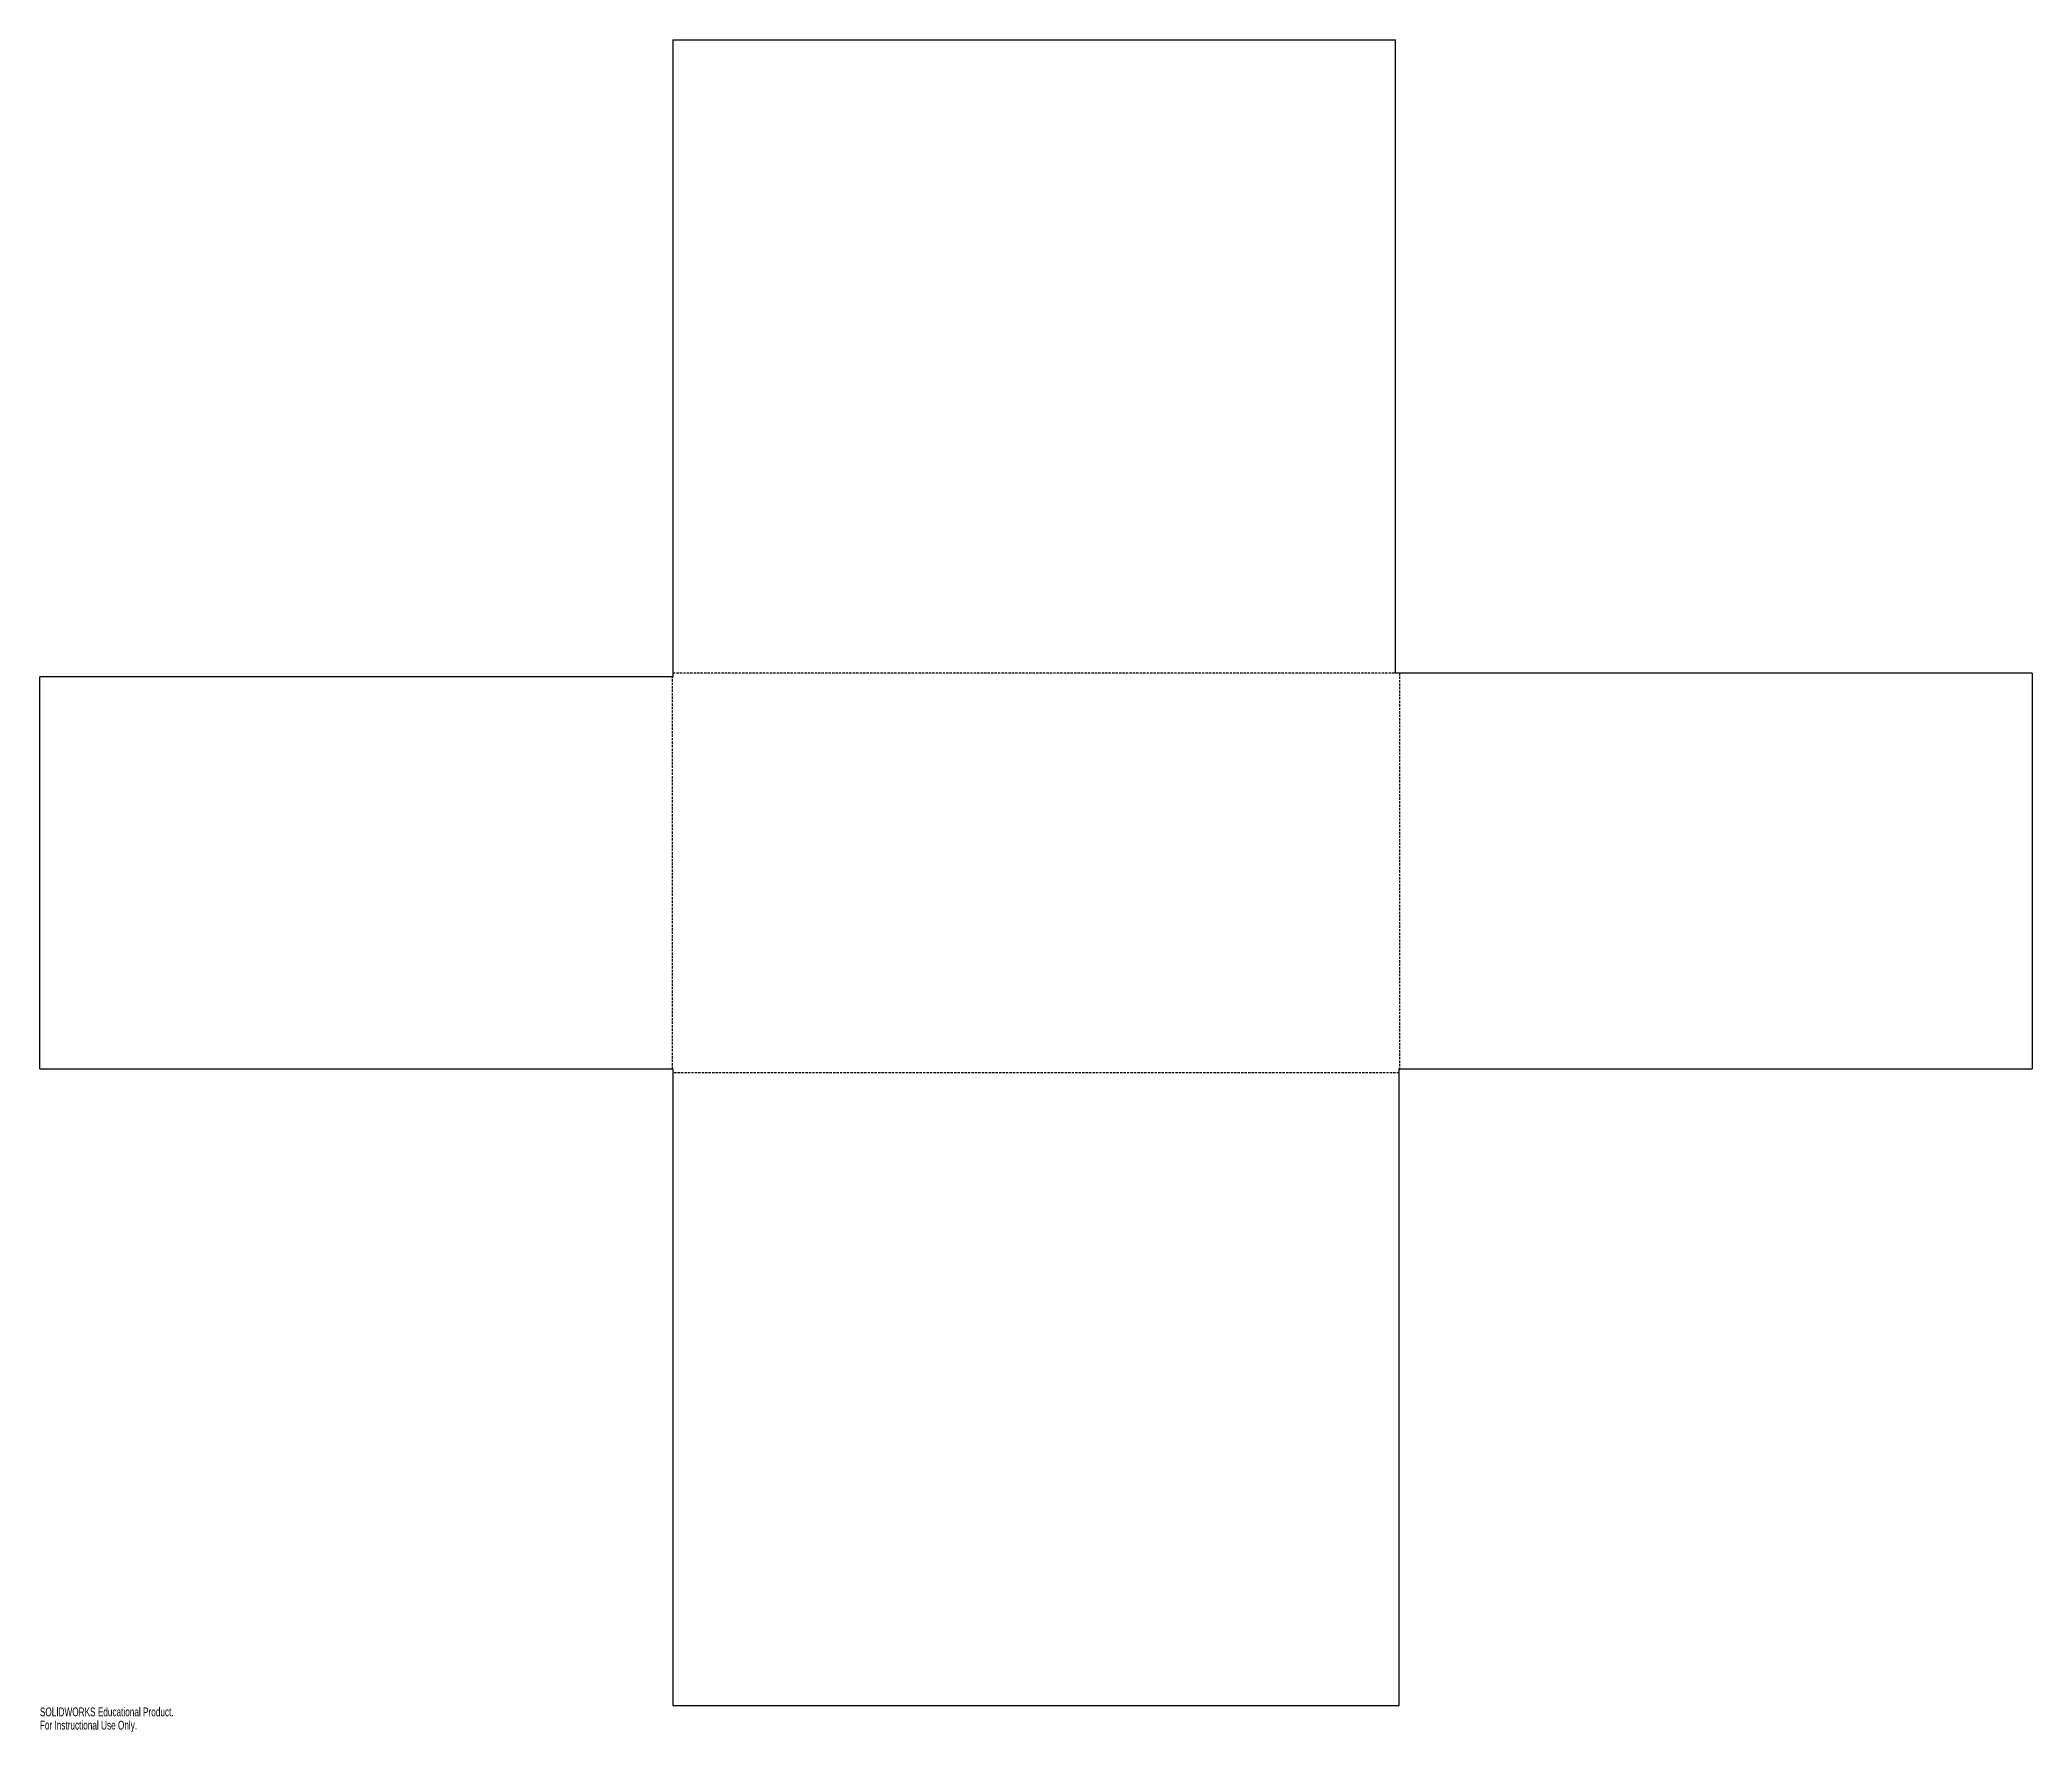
# Model space of a CAD drawing. Header units: millimetres. Extents: x -349 to 749, y -583 to 349.
import ezdxf

# ---------------------------------------------------------------- set-up
doc = ezdxf.new("R2010")
doc.units = ezdxf.units.MM
doc.linetypes.add('HIDDEN', pattern=[1.905, 1.27, -0.635])
doc.styles.add('SLDTEXTSTYLE0', font='TXT', dxfattribs={"width": 0.7})

msp = doc.modelspace()

# ---------------------------------------------------------------- linework, layer by layer
at = {"color": 7, "linetype": 'Continuous', "lineweight": 25}
for p, q in [((0, 348.8), (398, 348.8)), ((0, 348.8), (0, -2)), ((398, 0), (398, 348.8)), ((748.8, 0), (398, 0)), ((748.8, 0), (748.8, -218)), ((-348.8, -218), (-348.8, -2)), ((0, -2), (-348.8, -2)), ((-348.8, -218), (0, -218)), ((0, -218), (0, -568.8)), ((400, -218), (748.8, -218)), ((400, -568.8), (400, -218)), ((400, -568.8), (0, -568.8))]:
    msp.add_line(p, q, dxfattribs=at)
at = {"color": 7, "linetype": 'HIDDEN'}
for p, q in [((0, 0.2), (398, 0.2)), ((400.2, 0), (400.2, -218)), ((-0.2, -218), (-0.2, -2)), ((400, -220.2), (0, -220.2))]:
    msp.add_line(p, q, dxfattribs=at)

# ---------------------------------------------------------------- texts
at = {"color": 7, "linetype": 'Continuous', "char_height": 4.834, "attachment_point": 1, "style": 'SLDTEXTSTYLE0'}
for s, insert in [('SOLIDWORKS Educational Product.', (-348.8, -569.8)), ('For Instructional Use Only.', (-348.8, -577.1))]:
    msp.add_mtext(s, dxfattribs=dict(at, insert=insert))

doc.saveas('drawing.dxf')
